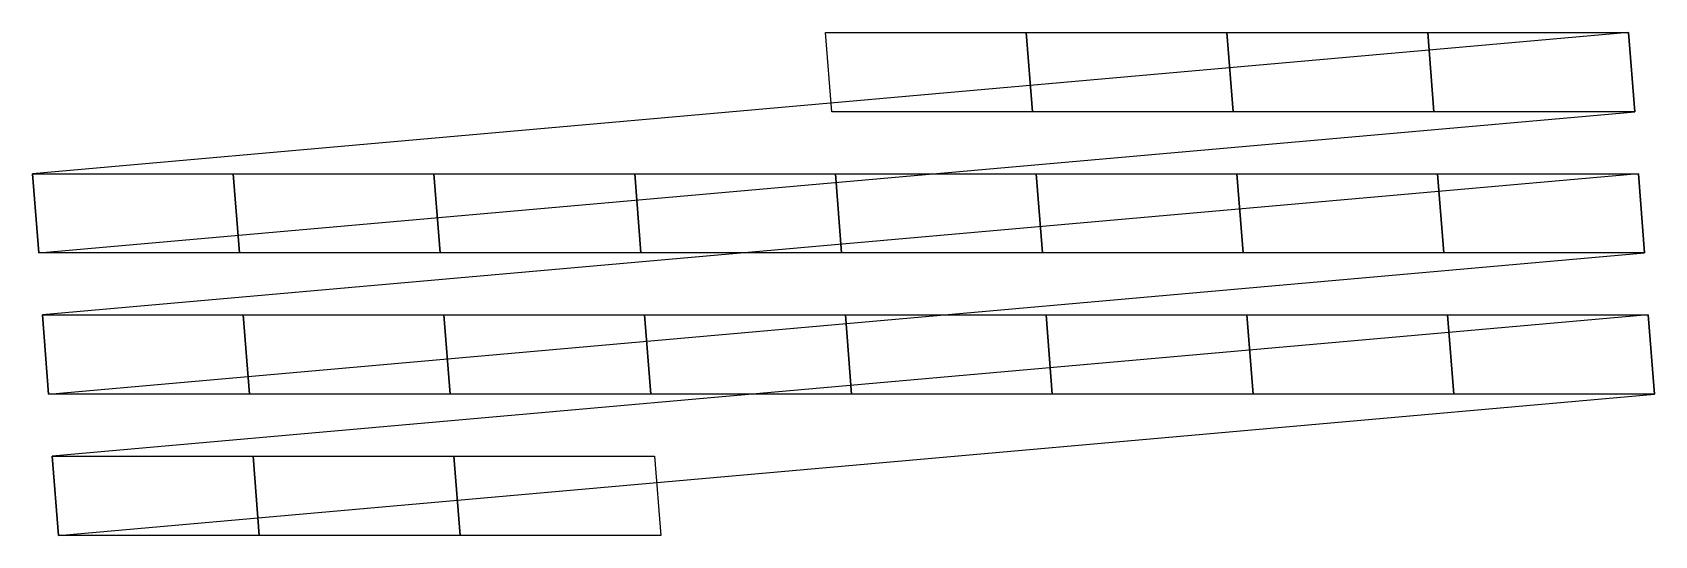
# Model space of a CAD drawing. Header units: metres. Extents: x -2.8 to 2.88, y -1.48 to 0.28.
import ezdxf

# ---------------------------------------------------------------- set-up
doc = ezdxf.new("R2010")
doc.units = ezdxf.units.M

msp = doc.modelspace()

# ---------------------------------------------------------------- linework, layer by layer
for points in [[(2.7862, 0.2774), (-2.795, -0.2169), (-2.7732, -0.4943), (2.808, 0), (2.7862, 0.2774)], [(-0.0218, 0.2774), (0.6802, 0.2774), (0.702, 0), (0, 0), (-0.0218, 0.2774)], [(0.6802, 0.2774), (1.3822, 0.2774), (1.404, 0), (0.702, 0), (0.6802, 0.2774)], [(1.3822, 0.2774), (2.0842, 0.2774), (2.106, 0), (1.404, 0), (1.3822, 0.2774)], [(2.0842, 0.2774), (2.7862, 0.2774), (2.808, 0), (2.106, 0), (2.0842, 0.2774)], [(-2.795, -0.2169), (-2.093, -0.2169), (-2.0712, -0.4943), (-2.7732, -0.4943), (-2.795, -0.2169)], [(2.8209, -0.2169), (-2.7603, -0.7112), (-2.7384, -0.9886), (2.8428, -0.4943), (2.8209, -0.2169)], [(-2.093, -0.2169), (-1.391, -0.2169), (-1.3692, -0.4943), (-2.0712, -0.4943), (-2.093, -0.2169)], [(-1.391, -0.2169), (-0.689, -0.2169), (-0.6672, -0.4943), (-1.3692, -0.4943), (-1.391, -0.2169)], [(-0.689, -0.2169), (0.0129, -0.2169), (0.0348, -0.4943), (-0.6672, -0.4943), (-0.689, -0.2169)], [(0.0129, -0.2169), (0.7149, -0.2169), (0.7368, -0.4943), (0.0348, -0.4943), (0.0129, -0.2169)], [(0.7149, -0.2169), (1.4169, -0.2169), (1.4388, -0.4943), (0.7368, -0.4943), (0.7149, -0.2169)], [(1.4169, -0.2169), (2.1189, -0.2169), (2.1408, -0.4943), (1.4388, -0.4943), (1.4169, -0.2169)], [(2.1189, -0.2169), (2.8209, -0.2169), (2.8428, -0.4943), (2.1408, -0.4943), (2.1189, -0.2169)], [(-2.7603, -0.7112), (-2.0583, -0.7112), (-2.0364, -0.9886), (-2.7384, -0.9886), (-2.7603, -0.7112)], [(2.8557, -0.7112), (-2.7255, -1.2056), (-2.7037, -1.483), (2.8775, -0.9886), (2.8557, -0.7112)], [(-2.0583, -0.7112), (-1.3563, -0.7112), (-1.3344, -0.9886), (-2.0364, -0.9886), (-2.0583, -0.7112)], [(-1.3563, -0.7112), (-0.6543, -0.7112), (-0.6324, -0.9886), (-1.3344, -0.9886), (-1.3563, -0.7112)], [(-0.6543, -0.7112), (0.0477, -0.7112), (0.0695, -0.9886), (-0.6324, -0.9886), (-0.6543, -0.7112)], [(0.0477, -0.7112), (0.7497, -0.7112), (0.7715, -0.9886), (0.0695, -0.9886), (0.0477, -0.7112)], [(0.7497, -0.7112), (1.4517, -0.7112), (1.4735, -0.9886), (0.7715, -0.9886), (0.7497, -0.7112)], [(1.4517, -0.7112), (2.1537, -0.7112), (2.1755, -0.9886), (1.4735, -0.9886), (1.4517, -0.7112)], [(2.1537, -0.7112), (2.8557, -0.7112), (2.8775, -0.9886), (2.1755, -0.9886), (2.1537, -0.7112)], [(-2.7255, -1.2056), (-2.0235, -1.2056), (-2.0017, -1.483), (-2.7037, -1.483), (-2.7255, -1.2056)], [(-2.0235, -1.2056), (-1.3215, -1.2056), (-1.2997, -1.483), (-2.0017, -1.483), (-2.0235, -1.2056)], [(-1.3215, -1.2056), (-0.6195, -1.2056), (-0.5977, -1.483), (-1.2997, -1.483), (-1.3215, -1.2056)]]:
    msp.add_lwpolyline(points, close=True)

doc.saveas('drawing.dxf')
